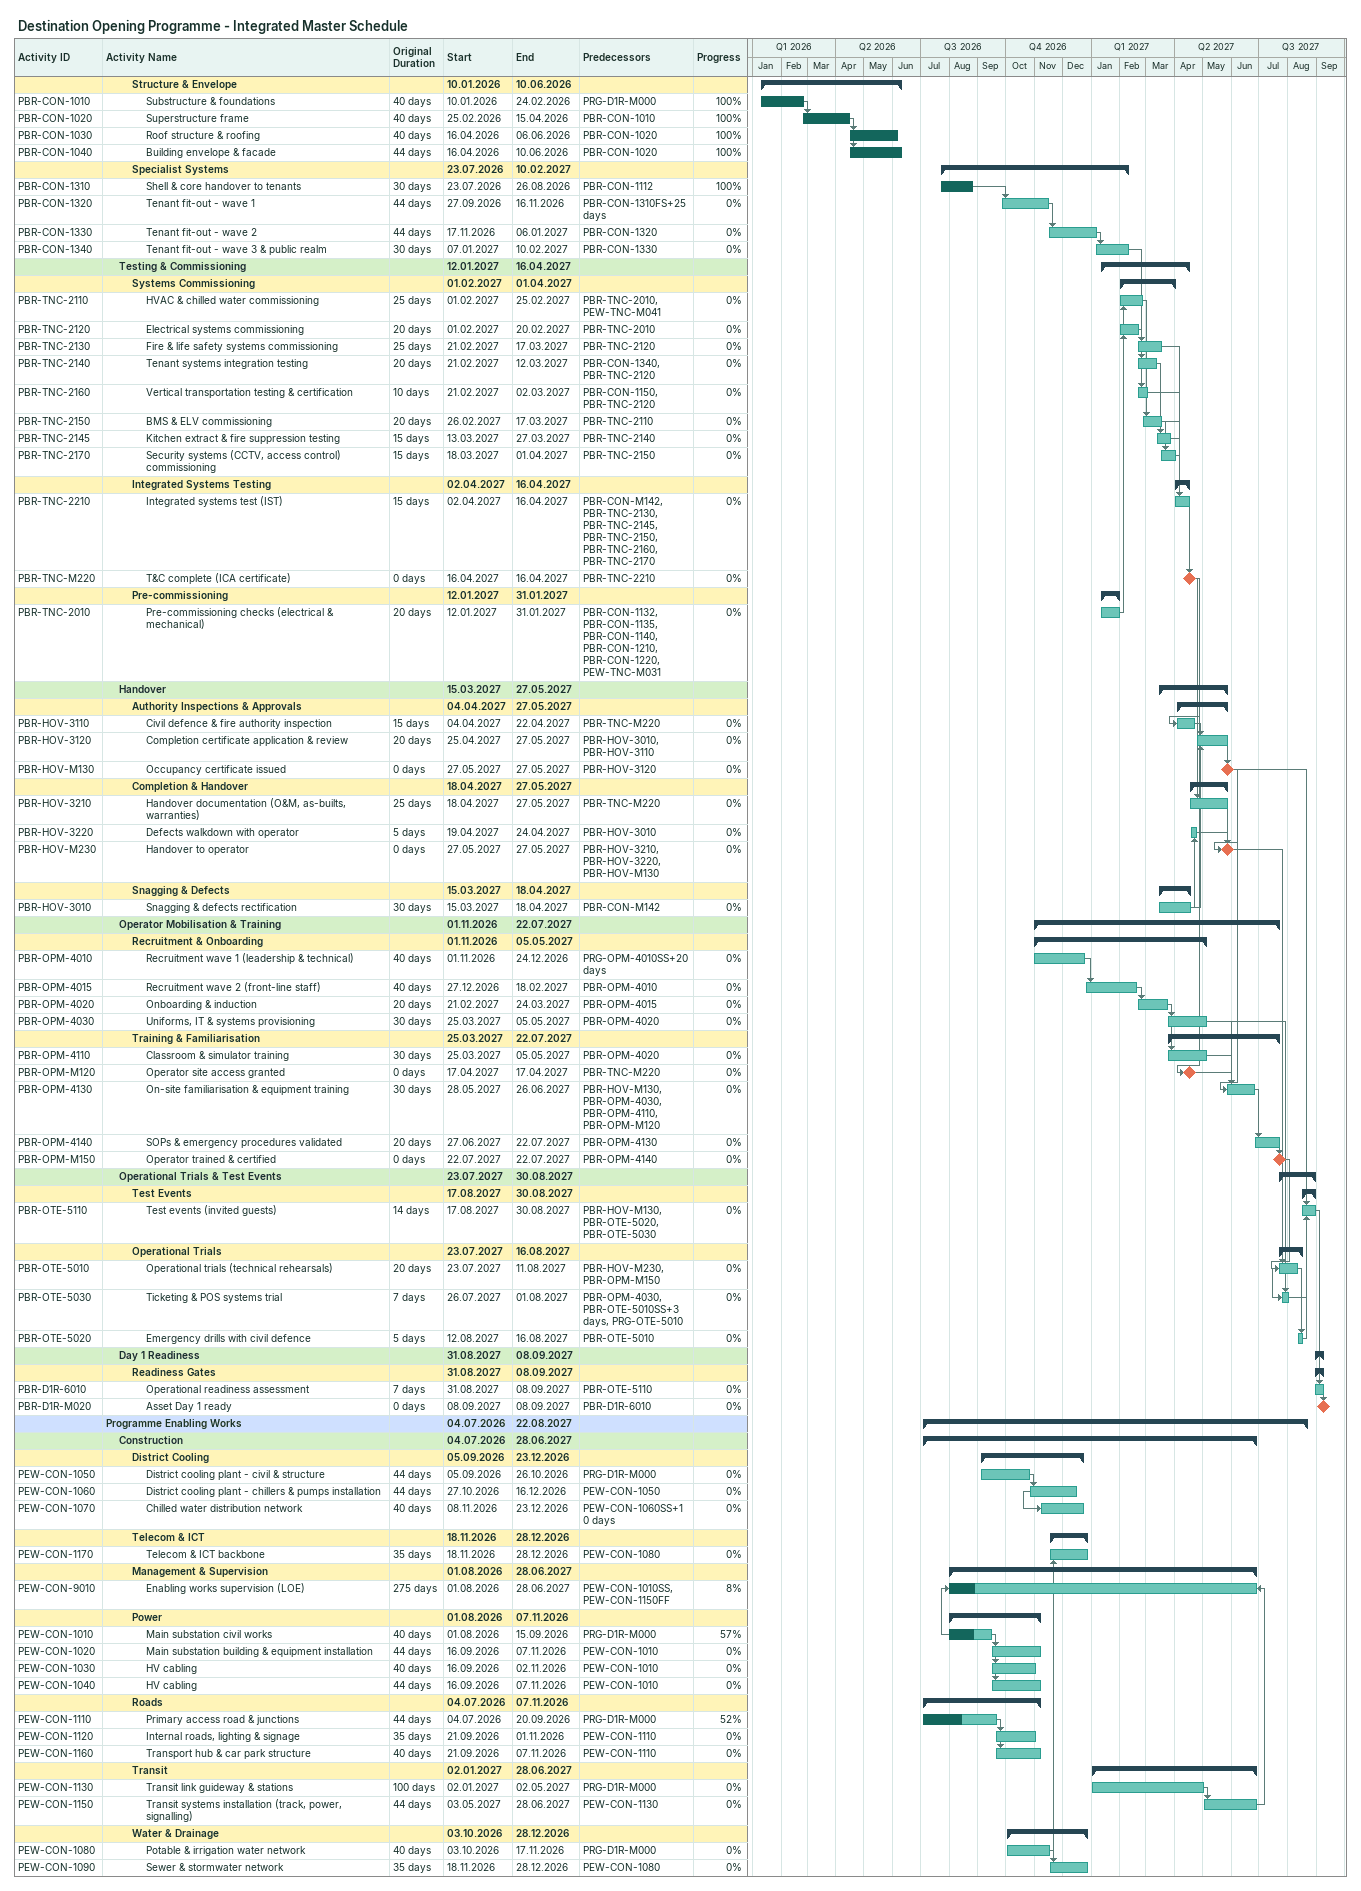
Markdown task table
Destination Opening Programme - Integrated Master Schedule

| ID | Level | Task | Original duration | Start | Finish | Predecessors | % complete |
|---|---|---|---|---|---|---|---|
|  | 3 | **Structure & Envelope** |  | 2026-01-10 | 2026-06-10 |  |  |
| PBR-CON-1010 | 4 | Substructure & foundations | 40d | 2026-01-10 | 2026-02-24 | PRG-D1R-M000 | 100 |
| PBR-CON-1020 | 4 | Superstructure frame | 40d | 2026-02-25 | 2026-04-15 | PBR-CON-1010 | 100 |
| PBR-CON-1030 | 4 | Roof structure & roofing | 40d | 2026-04-16 | 2026-06-06 | PBR-CON-1020 | 100 |
| PBR-CON-1040 | 4 | Building envelope & facade | 44d | 2026-04-16 | 2026-06-10 | PBR-CON-1020 | 100 |
|  | 3 | **Specialist Systems** |  | 2026-07-23 | 2027-02-10 |  |  |
| PBR-CON-1310 | 4 | Shell & core handover to tenants | 30d | 2026-07-23 | 2026-08-26 | PBR-CON-1112 | 100 |
| PBR-CON-1320 | 4 | Tenant fit-out - wave 1 | 44d | 2026-09-27 | 2026-11-16 | PBR-CON-1310FS+25d | 0 |
| PBR-CON-1330 | 4 | Tenant fit-out - wave 2 | 44d | 2026-11-17 | 2027-01-06 | PBR-CON-1320 | 0 |
| PBR-CON-1340 | 4 | Tenant fit-out - wave 3 & public realm | 30d | 2027-01-07 | 2027-02-10 | PBR-CON-1330 | 0 |
|  | 2 | **Testing & Commissioning** |  | 2027-01-12 | 2027-04-16 |  |  |
|  | 3 | **Systems Commissioning** |  | 2027-02-01 | 2027-04-01 |  |  |
| PBR-TNC-2110 | 4 | HVAC & chilled water commissioning | 25d | 2027-02-01 | 2027-02-25 | PBR-TNC-2010, PEW-TNC-M041 | 0 |
| PBR-TNC-2120 | 4 | Electrical systems commissioning | 20d | 2027-02-01 | 2027-02-20 | PBR-TNC-2010 | 0 |
| PBR-TNC-2130 | 4 | Fire & life safety systems commissioning | 25d | 2027-02-21 | 2027-03-17 | PBR-TNC-2120 | 0 |
| PBR-TNC-2140 | 4 | Tenant systems integration testing | 20d | 2027-02-21 | 2027-03-12 | PBR-CON-1340, PBR-TNC-2120 | 0 |
| PBR-TNC-2160 | 4 | Vertical transportation testing & certification | 10d | 2027-02-21 | 2027-03-02 | PBR-CON-1150, PBR-TNC-2120 | 0 |
| PBR-TNC-2150 | 4 | BMS & ELV commissioning | 20d | 2027-02-26 | 2027-03-17 | PBR-TNC-2110 | 0 |
| PBR-TNC-2145 | 4 | Kitchen extract & fire suppression testing | 15d | 2027-03-13 | 2027-03-27 | PBR-TNC-2140 | 0 |
| PBR-TNC-2170 | 4 | Security systems (CCTV, access control) commissioning | 15d | 2027-03-18 | 2027-04-01 | PBR-TNC-2150 | 0 |
|  | 3 | **Integrated Systems Testing** |  | 2027-04-02 | 2027-04-16 |  |  |
| PBR-TNC-2210 | 4 | Integrated systems test (IST) | 15d | 2027-04-02 | 2027-04-16 | PBR-CON-M142, PBR-TNC-2130, PBR-TNC-2145, PBR-TNC-2150, PBR-TNC-2160, PBR-TNC-2170 | 0 |
| PBR-TNC-M220 | 4 | T&C complete (ICA certificate) | 0d | 2027-04-16 | 2027-04-16 | PBR-TNC-2210 | 0 |
|  | 3 | **Pre-commissioning** |  | 2027-01-12 | 2027-01-31 |  |  |
| PBR-TNC-2010 | 4 | Pre-commissioning checks (electrical & mechanical) | 20d | 2027-01-12 | 2027-01-31 | PBR-CON-1132, PBR-CON-1135, PBR-CON-1140, PBR-CON-1210, PBR-CON-1220, PEW-TNC-M031 | 0 |
|  | 2 | **Handover** |  | 2027-03-15 | 2027-05-27 |  |  |
|  | 3 | **Authority Inspections & Approvals** |  | 2027-04-04 | 2027-05-27 |  |  |
| PBR-HOV-3110 | 4 | Civil defence & fire authority inspection | 15d | 2027-04-04 | 2027-04-22 | PBR-TNC-M220 | 0 |
| PBR-HOV-3120 | 4 | Completion certificate application & review | 20d | 2027-04-25 | 2027-05-27 | PBR-HOV-3010, PBR-HOV-3110 | 0 |
| PBR-HOV-M130 | 4 | Occupancy certificate issued | 0d | 2027-05-27 | 2027-05-27 | PBR-HOV-3120 | 0 |
|  | 3 | **Completion & Handover** |  | 2027-04-18 | 2027-05-27 |  |  |
| PBR-HOV-3210 | 4 | Handover documentation (O&M, as-builts, warranties) | 25d | 2027-04-18 | 2027-05-27 | PBR-TNC-M220 | 0 |
| PBR-HOV-3220 | 4 | Defects walkdown with operator | 5d | 2027-04-19 | 2027-04-24 | PBR-HOV-3010 | 0 |
| PBR-HOV-M230 | 4 | Handover to operator | 0d | 2027-05-27 | 2027-05-27 | PBR-HOV-3210, PBR-HOV-3220, PBR-HOV-M130 | 0 |
|  | 3 | **Snagging & Defects** |  | 2027-03-15 | 2027-04-18 |  |  |
| PBR-HOV-3010 | 4 | Snagging & defects rectification | 30d | 2027-03-15 | 2027-04-18 | PBR-CON-M142 | 0 |
|  | 2 | **Operator Mobilisation & Training** |  | 2026-11-01 | 2027-07-22 |  |  |
|  | 3 | **Recruitment & Onboarding** |  | 2026-11-01 | 2027-05-05 |  |  |
| PBR-OPM-4010 | 4 | Recruitment wave 1 (leadership & technical) | 40d | 2026-11-01 | 2026-12-24 | PRG-OPM-4010SS+20d | 0 |
| PBR-OPM-4015 | 4 | Recruitment wave 2 (front-line staff) | 40d | 2026-12-27 | 2027-02-18 | PBR-OPM-4010 | 0 |
| PBR-OPM-4020 | 4 | Onboarding & induction | 20d | 2027-02-21 | 2027-03-24 | PBR-OPM-4015 | 0 |
| PBR-OPM-4030 | 4 | Uniforms, IT & systems provisioning | 30d | 2027-03-25 | 2027-05-05 | PBR-OPM-4020 | 0 |
|  | 3 | **Training & Familiarisation** |  | 2027-03-25 | 2027-07-22 |  |  |
| PBR-OPM-4110 | 4 | Classroom & simulator training | 30d | 2027-03-25 | 2027-05-05 | PBR-OPM-4020 | 0 |
| PBR-OPM-M120 | 4 | Operator site access granted | 0d | 2027-04-17 | 2027-04-17 | PBR-TNC-M220 | 0 |
| PBR-OPM-4130 | 4 | On-site familiarisation & equipment training | 30d | 2027-05-28 | 2027-06-26 | PBR-HOV-M130, PBR-OPM-4030, PBR-OPM-4110, PBR-OPM-M120 | 0 |
| PBR-OPM-4140 | 4 | SOPs & emergency procedures validated | 20d | 2027-06-27 | 2027-07-22 | PBR-OPM-4130 | 0 |
| PBR-OPM-M150 | 4 | Operator trained & certified | 0d | 2027-07-22 | 2027-07-22 | PBR-OPM-4140 | 0 |
|  | 2 | **Operational Trials & Test Events** |  | 2027-07-23 | 2027-08-30 |  |  |
|  | 3 | **Test Events** |  | 2027-08-17 | 2027-08-30 |  |  |
| PBR-OTE-5110 | 4 | Test events (invited guests) | 14d | 2027-08-17 | 2027-08-30 | PBR-HOV-M130, PBR-OTE-5020, PBR-OTE-5030 | 0 |
|  | 3 | **Operational Trials** |  | 2027-07-23 | 2027-08-16 |  |  |
| PBR-OTE-5010 | 4 | Operational trials (technical rehearsals) | 20d | 2027-07-23 | 2027-08-11 | PBR-HOV-M230, PBR-OPM-M150 | 0 |
| PBR-OTE-5030 | 4 | Ticketing & POS systems trial | 7d | 2027-07-26 | 2027-08-01 | PBR-OPM-4030, PBR-OTE-5010SS+3d, PRG-OTE-5010 | 0 |
| PBR-OTE-5020 | 4 | Emergency drills with civil defence | 5d | 2027-08-12 | 2027-08-16 | PBR-OTE-5010 | 0 |
|  | 2 | **Day 1 Readiness** |  | 2027-08-31 | 2027-09-08 |  |  |
|  | 3 | **Readiness Gates** |  | 2027-08-31 | 2027-09-08 |  |  |
| PBR-D1R-6010 | 4 | Operational readiness assessment | 7d | 2027-08-31 | 2027-09-08 | PBR-OTE-5110 | 0 |
| PBR-D1R-M020 | 4 | Asset Day 1 ready | 0d | 2027-09-08 | 2027-09-08 | PBR-D1R-6010 | 0 |
|  | 1 | **Programme Enabling Works** |  | 2026-07-04 | 2027-08-22 |  |  |
|  | 2 | **Construction** |  | 2026-07-04 | 2027-06-28 |  |  |
|  | 3 | **District Cooling** |  | 2026-09-05 | 2026-12-23 |  |  |
| PEW-CON-1050 | 4 | District cooling plant - civil & structure | 44d | 2026-09-05 | 2026-10-26 | PRG-D1R-M000 | 0 |
| PEW-CON-1060 | 4 | District cooling plant - chillers & pumps installation | 44d | 2026-10-27 | 2026-12-16 | PEW-CON-1050 | 0 |
| PEW-CON-1070 | 4 | Chilled water distribution network | 40d | 2026-11-08 | 2026-12-23 | PEW-CON-1060SS+10d | 0 |
|  | 3 | **Telecom & ICT** |  | 2026-11-18 | 2026-12-28 |  |  |
| PEW-CON-1170 | 4 | Telecom & ICT backbone | 35d | 2026-11-18 | 2026-12-28 | PEW-CON-1080 | 0 |
|  | 3 | **Management & Supervision** |  | 2026-08-01 | 2027-06-28 |  |  |
| PEW-CON-9010 | 4 | Enabling works supervision (LOE) | 275d | 2026-08-01 | 2027-06-28 | PEW-CON-1010SS, PEW-CON-1150FF | 8 |
|  | 3 | **Power** |  | 2026-08-01 | 2026-11-07 |  |  |
| PEW-CON-1010 | 4 | Main substation civil works | 40d | 2026-08-01 | 2026-09-15 | PRG-D1R-M000 | 57 |
| PEW-CON-1020 | 4 | Main substation building & equipment installation | 44d | 2026-09-16 | 2026-11-07 | PEW-CON-1010 | 0 |
| PEW-CON-1030 | 4 | HV cabling | 40d | 2026-09-16 | 2026-11-02 | PEW-CON-1010 | 0 |
| PEW-CON-1040 | 4 | HV cabling | 44d | 2026-09-16 | 2026-11-07 | PEW-CON-1010 | 0 |
|  | 3 | **Roads** |  | 2026-07-04 | 2026-11-07 |  |  |
| PEW-CON-1110 | 4 | Primary access road & junctions | 44d | 2026-07-04 | 2026-09-20 | PRG-D1R-M000 | 52 |
| PEW-CON-1120 | 4 | Internal roads, lighting & signage | 35d | 2026-09-21 | 2026-11-01 | PEW-CON-1110 | 0 |
| PEW-CON-1160 | 4 | Transport hub & car park structure | 40d | 2026-09-21 | 2026-11-07 | PEW-CON-1110 | 0 |
|  | 3 | **Transit** |  | 2027-01-02 | 2027-06-28 |  |  |
| PEW-CON-1130 | 4 | Transit link guideway & stations | 100d | 2027-01-02 | 2027-05-02 | PRG-D1R-M000 | 0 |
| PEW-CON-1150 | 4 | Transit systems installation (track, power, signalling) | 44d | 2027-05-03 | 2027-06-28 | PEW-CON-1130 | 0 |
|  | 3 | **Water & Drainage** |  | 2026-10-03 | 2026-12-28 |  |  |
| PEW-CON-1080 | 4 | Potable & irrigation water network | 40d | 2026-10-03 | 2026-11-17 | PRG-D1R-M000 | 0 |
| PEW-CON-1090 | 4 | Sewer & stormwater network | 35d | 2026-11-18 | 2026-12-28 | PEW-CON-1080 | 0 |
